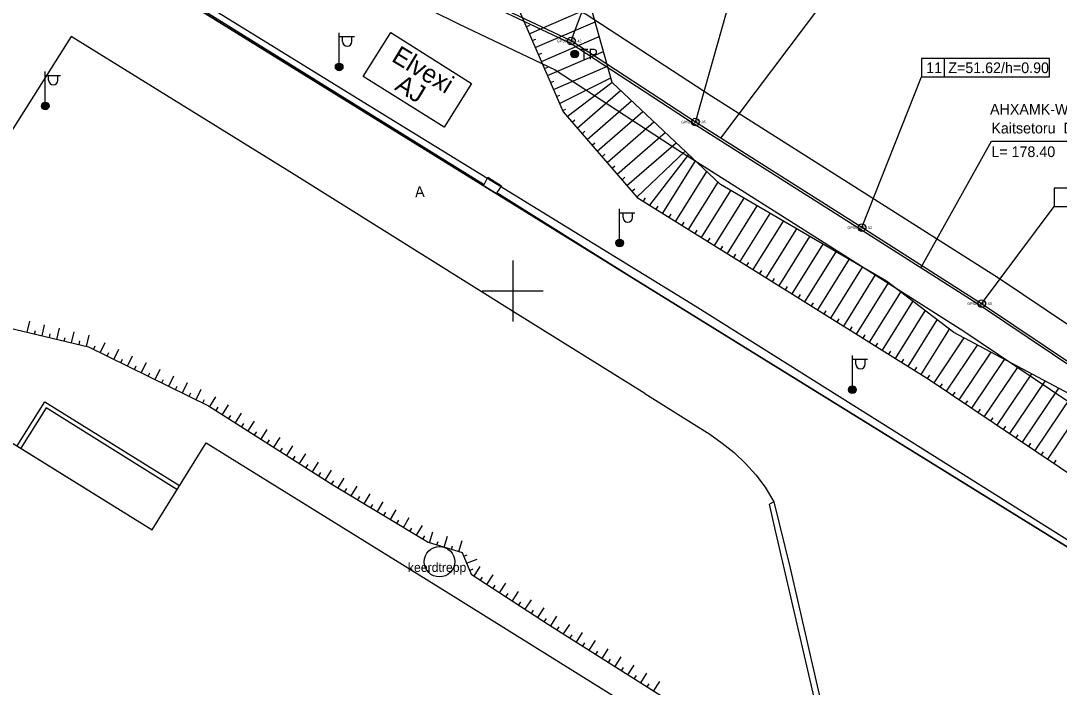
# Model space of a CAD drawing. Extents: x 641649 to 642337, y 6457370 to 6457727.
# Drawn here: x 641767.7 to 641835.9, y 6457574 to 6457617.7 of the extents above; entities that cross this region are included whole.
import ezdxf

# ---------------------------------------------------------------- set-up
doc = ezdxf.new("R2010")
doc.units = 0
for name, color, linetype in [('ABIJOONIS', 7, 'Continuous'), ('AED', 7, 'Continuous'), ('HOONE', 7, 'Continuous'), ('HOONEDET', 7, 'Continuous'), ('KOORDPUNKT', 7, 'Continuous'), ('KPKAABEL', 7, 'Continuous'), ('MOOTKORG-EH2000', 7, 'Continuous'), ('MOOTMPUNKT', 7, 'Continuous'), ('MOOTNR', 7, 'Continuous'), ('MOOTPIIR', 7, 'Continuous'), ('MPKAABEL', 7, 'Continuous'), ('PIIR', 7, 'Continuous'), ('POST', 7, 'Continuous'), ('RELJEEF', 7, 'Continuous'), ('TEE', 7, 'Continuous'), ('VORK', 7, 'Continuous')]:
    doc.layers.add(name, color=color, linetype=linetype)

msp = doc.modelspace()

# ---------------------------------------------------------------- linework, layer by layer
at = {"layer": 'ABIJOONIS'}
msp.add_line((641828.349, 6457614.054), (641828.349, 6457615.254), dxfattribs=at)
for points in [[(641803.847, 6457616.412), (641807.593, 6457626.506), (641815.993, 6457626.506), (641815.993, 6457627.706), (641807.593, 6457627.706), (641807.593, 6457626.506)], [(641812.001, 6457611.083), (641815.454, 6457623.348), (641823.854, 6457623.348), (641823.854, 6457624.548), (641815.454, 6457624.548), (641815.454, 6457623.348)], [(641813.657, 6457610.033), (641820.417, 6457619.009), (641832.561, 6457619.009)], [(641822.928, 6457604.157), (641826.849, 6457614.054), (641835.249, 6457614.054), (641835.249, 6457615.254), (641826.849, 6457615.254), (641826.849, 6457614.054)], [(641826.794, 6457601.511), (641831.427, 6457609.84), (641843.572, 6457609.84)], [(641830.789, 6457599.154), (641835.541, 6457605.547), (641843.941, 6457605.547), (641843.941, 6457606.747), (641835.541, 6457606.747), (641835.541, 6457605.547)]]:
    msp.add_lwpolyline(points, dxfattribs=at)
at = {"layer": 'AED'}
for points in [[(641811.98, 6457599.007), (641791.617, 6457611.508), (641777.681, 6457620.122), (641792.578, 6457644.21)], [(641869.773, 6457562.671), (641811.98, 6457599.007)], [(641817.147, 6457586.142), (641818.223, 6457581.786), (641820.902, 6457570.063), (641818.381, 6457566.11)], [(641818.025, 6457566.332), (641820.498, 6457570.273), (641817.147, 6457584.723), (641816.86, 6457585.991)]]:
    msp.add_lwpolyline(points, dxfattribs=at)
at = {"layer": 'HOONE'}
for p, q in [((641769.378, 6457592.327), (641767.708, 6457589.662)), ((641777.96, 6457586.946), (641769.378, 6457592.327)), ((641765.57, 6457590.988), (641776.326, 6457584.316))]:
    msp.add_line(p, q, dxfattribs=at)
for points in [[(641791.994, 6457616.962), (641797.299, 6457613.623), (641795.496, 6457610.758), (641790.176, 6457614.073), (641791.994, 6457616.962)], [(641736.571, 6457544.205), (641765.483, 6457590.823), (641765.57, 6457590.988), (641776.326, 6457584.316), (641779.866, 6457590.014), (641795.416, 6457580.395), (641809.997, 6457571.306), (641818.283, 6457566.173), (641821.382, 6457564.193)], [(641776.326, 6457584.316), (641779.866, 6457590.014)], [(641779.866, 6457590.014), (641795.416, 6457580.395), (641809.997, 6457571.306)]]:
    msp.add_lwpolyline(points, dxfattribs=at)
at = {"layer": 'HOONEDET'}
for points in [[(641767.465, 6457589.813), (641769.288, 6457592.711)], [(641769.288, 6457592.711), (641778.122, 6457587.208)]]:
    msp.add_lwpolyline(points, dxfattribs=at)
msp.add_circle((641795.194, 6457582.211), 1, dxfattribs=at)
at = {"layer": 'KOORDPUNKT'}
for centre, radius in [((641803.847, 6457616.412), 0.25), ((641803.847, 6457616.412), 0.025), ((641803.847, 6457616.412), 0.0221), ((641803.847, 6457616.412), 0.0191), ((641803.847, 6457616.412), 0.0161), ((641803.847, 6457616.412), 0.0132), ((641803.847, 6457616.412), 0.0102), ((641803.847, 6457616.412), 0.00726), ((641803.847, 6457616.412), 0.0043), ((641812.001, 6457611.083), 0.25), ((641812.001, 6457611.083), 0.025), ((641812.001, 6457611.083), 0.0221), ((641812.001, 6457611.083), 0.0191), ((641812.001, 6457611.083), 0.0161), ((641812.001, 6457611.083), 0.0132), ((641812.001, 6457611.083), 0.0102), ((641812.001, 6457611.083), 0.00726), ((641812.001, 6457611.083), 0.0043), ((641822.928, 6457604.157), 0.25), ((641822.928, 6457604.157), 0.025), ((641822.928, 6457604.157), 0.0221), ((641822.928, 6457604.157), 0.0191), ((641822.928, 6457604.157), 0.0161), ((641822.928, 6457604.157), 0.0132), ((641822.928, 6457604.157), 0.0102), ((641822.928, 6457604.157), 0.00726), ((641822.928, 6457604.157), 0.0043), ((641830.789, 6457599.154), 0.25), ((641830.789, 6457599.154), 0.025), ((641830.789, 6457599.154), 0.0221), ((641830.789, 6457599.154), 0.0191), ((641830.789, 6457599.154), 0.0161), ((641830.789, 6457599.154), 0.0132), ((641830.789, 6457599.154), 0.0102), ((641830.789, 6457599.154), 0.00726), ((641830.789, 6457599.154), 0.0043)]:
    msp.add_circle(centre, radius, dxfattribs=at)
at = {"layer": 'KPKAABEL'}
for points in [[(641873.359, 6457574.881), (641869.948, 6457577.209), (641864.506, 6457579.975), (641859.484, 6457581.602), (641853.131, 6457584.41), (641843.298, 6457590.568), (641830.704, 6457599.022), (641822.844, 6457604.025), (641811.916, 6457610.951), (641803.77, 6457616.274), (641797.356, 6457619.322), (641787.832, 6457624.044), (641778.546, 6457628.861), (641765.64, 6457636.81)], [(641877.592, 6457576.392), (641876.644, 6457574.601), (641875.903, 6457574.08), (641874.965, 6457573.974), (641870.028, 6457577.345), (641864.566, 6457580.121), (641859.54, 6457581.749), (641853.204, 6457584.549), (641843.384, 6457590.7), (641830.789, 6457599.154), (641822.928, 6457604.157), (641812.001, 6457611.083), (641803.847, 6457616.412), (641797.424, 6457619.463), (641787.903, 6457624.184), (641778.624, 6457628.998), (641765.723, 6457636.944)]]:
    msp.add_lwpolyline(points, dxfattribs=at)
at = {"layer": 'MOOTMPUNKT'}
for centre in [(641803.847, 6457616.412), (641812.001, 6457611.083), (641822.928, 6457604.157), (641830.789, 6457599.154)]:
    msp.add_circle(centre, 0.025, dxfattribs=at)
at = {"layer": 'MOOTPIIR'}
for points in [[(641844.472, 6457592.378), (641831.884, 6457600.828), (641824, 6457605.845), (641813.083, 6457612.765), (641804.828, 6457618.16), (641798.298, 6457621.262), (641788.808, 6457625.968), (641779.61, 6457630.739), (641766.773, 6457638.645)], [(641764.589, 6457635.108), (641777.56, 6457627.119), (641786.927, 6457622.26), (641796.482, 6457617.522), (641802.79, 6457614.526), (641810.833, 6457609.269), (641821.772, 6457602.336), (641829.609, 6457597.348), (641842.21, 6457588.89)]]:
    msp.add_lwpolyline(points, dxfattribs=at)
at = {"layer": 'MPKAABEL'}
for points in [[(641873.359, 6457574.881), (641869.948, 6457577.209), (641864.506, 6457579.975), (641859.484, 6457581.602), (641853.131, 6457584.41), (641843.298, 6457590.568), (641830.704, 6457599.022), (641822.844, 6457604.025), (641811.916, 6457610.951), (641803.77, 6457616.274), (641797.356, 6457619.322), (641787.832, 6457624.044), (641778.546, 6457628.861), (641765.64, 6457636.81)], [(641877.592, 6457576.392), (641876.644, 6457574.601), (641875.903, 6457574.08), (641874.965, 6457573.974), (641870.028, 6457577.345), (641864.566, 6457580.121), (641859.54, 6457581.749), (641853.204, 6457584.549), (641843.384, 6457590.7), (641830.789, 6457599.154), (641822.928, 6457604.157), (641812.001, 6457611.083), (641803.847, 6457616.412), (641797.424, 6457619.463), (641787.903, 6457624.184), (641778.624, 6457628.998), (641765.723, 6457636.944)]]:
    msp.add_lwpolyline(points, dxfattribs=at)
at = {"layer": 'PIIR'}
msp.add_lwpolyline([(641649.31, 6457520.03), (641663.44, 6457540.18), (641670.02, 6457549.58), (641689.99, 6457604.4), (641657.77, 6457612.9), (641701.89, 6457709.56), (641740.69, 6457692.03), (641802.91, 6457663.79), (641804.25, 6457663.12), (641777.44, 6457619.71), (641843.02, 6457579.09), (641847.44, 6457582.99), (641874.2, 6457560.75), (641856.6, 6457533.18), (641813.22, 6457461.93), (641807.71, 6457460.65), (641794.25, 6457469.04), (641785.87, 6457467.11), (641778.8, 6457455.84), (641764.23, 6457464.96), (641751.19, 6457473.31), (641744.24, 6457462.13)], close=True, dxfattribs=at)
msp.add_lwpolyline([(642012.45, 6457381.39), (641969.43, 6457405.55), (641972.34, 6457410.31), (641994.99, 6457447.44), (641974.06, 6457478.87), (641950.15, 6457498.54), (641880.13, 6457556.14), (641874.2, 6457560.75), (641847.44, 6457582.99), (641843.02, 6457579.09), (641777.44, 6457619.71), (641804.25, 6457663.12), (641802.91, 6457663.79), (641822.19, 6457699.69), (641827.72, 6457692.77), (641828.32, 6457677.63), (641828.9, 6457662.96), (641829.35, 6457651.57), (641877.42, 6457630), (641889.49, 6457648.53), (641890.12, 6457649.49), (641895.91, 6457658.35), (641985.49, 6457600.2), (641999.14, 6457620.21)], dxfattribs=at)
at = {"layer": 'POST'}
for p, q in [((641788.609, 6457614.958), (641788.609, 6457616.958)), ((641788.609, 6457616.708), (641789.609, 6457616.708)), ((641788.836, 6457616.387), (641788.836, 6457616.708)), ((641789.448, 6457616.387), (641789.448, 6457616.708)), ((641769.309, 6457612.4), (641769.309, 6457614.4)), ((641769.309, 6457614.15), (641770.309, 6457614.15)), ((641769.535, 6457613.829), (641769.535, 6457614.15)), ((641770.148, 6457613.829), (641770.148, 6457614.15)), ((641788.609, 6457614.708), (641788.609, 6457614.708)), ((641769.309, 6457612.15), (641769.309, 6457612.15)), ((641807.023, 6457603.387), (641807.023, 6457605.387)), ((641807.023, 6457605.137), (641808.023, 6457605.137)), ((641807.25, 6457604.816), (641807.25, 6457605.137)), ((641807.862, 6457604.816), (641807.862, 6457605.137)), ((641807.023, 6457603.137), (641807.023, 6457603.137)), ((641822.304, 6457593.762), (641822.304, 6457595.762)), ((641822.304, 6457595.512), (641823.304, 6457595.512)), ((641822.531, 6457595.191), (641822.531, 6457595.512)), ((641823.143, 6457595.191), (641823.143, 6457595.512)), ((641822.304, 6457593.512), (641822.304, 6457593.512))]:
    msp.add_line(p, q, dxfattribs=at)
for centre, radius in [((641804.07, 6457615.556), 0.25), ((641804.07, 6457615.556), 0.225), ((641804.07, 6457615.556), 0.2), ((641804.07, 6457615.556), 0.175), ((641804.07, 6457615.556), 0.15), ((641804.07, 6457615.556), 0.125), ((641804.07, 6457615.556), 0.1), ((641804.07, 6457615.556), 0.075), ((641804.07, 6457615.556), 0.05), ((641804.07, 6457615.556), 0.025), ((641788.609, 6457614.708), 0.25), ((641788.609, 6457614.708), 0.225), ((641788.609, 6457614.708), 0.2), ((641788.609, 6457614.708), 0.175), ((641788.609, 6457614.708), 0.15), ((641788.609, 6457614.708), 0.125), ((641788.609, 6457614.708), 0.1), ((641788.609, 6457614.708), 0.075), ((641788.609, 6457614.708), 0.05), ((641788.609, 6457614.708), 0.025), ((641769.309, 6457612.15), 0.25), ((641769.309, 6457612.15), 0.225), ((641769.309, 6457612.15), 0.2), ((641769.309, 6457612.15), 0.175), ((641769.309, 6457612.15), 0.15), ((641769.309, 6457612.15), 0.125), ((641769.309, 6457612.15), 0.1), ((641769.309, 6457612.15), 0.075), ((641769.309, 6457612.15), 0.05), ((641769.309, 6457612.15), 0.025), ((641807.023, 6457603.137), 0.25), ((641807.023, 6457603.137), 0.225), ((641807.023, 6457603.137), 0.2), ((641807.023, 6457603.137), 0.175), ((641807.023, 6457603.137), 0.15), ((641807.023, 6457603.137), 0.125), ((641807.023, 6457603.137), 0.1), ((641807.023, 6457603.137), 0.075), ((641807.023, 6457603.137), 0.05), ((641807.023, 6457603.137), 0.025), ((641822.305, 6457593.511), 0.25), ((641822.305, 6457593.511), 0.225), ((641822.305, 6457593.511), 0.2), ((641822.305, 6457593.511), 0.175), ((641822.305, 6457593.511), 0.15), ((641822.305, 6457593.511), 0.125), ((641822.305, 6457593.511), 0.1), ((641822.305, 6457593.511), 0.075), ((641822.305, 6457593.511), 0.05), ((641822.305, 6457593.511), 0.025)]:
    msp.add_circle(centre, radius, dxfattribs=at)
for centre in [(641789.142, 6457616.387), (641769.842, 6457613.829), (641807.556, 6457604.816), (641822.837, 6457595.191)]:
    msp.add_arc(centre, 0.306, 180, 0, dxfattribs=at)
at = {"layer": 'RELJEEF'}
for p, q in [((641801.09, 6457616.893), (641805.14, 6457618.643)), ((641801.486, 6457615.975), (641805.411, 6457617.671)), ((641800.891, 6457617.352), (641801.121, 6457617.452)), ((641801.288, 6457616.434), (641801.518, 6457616.534)), ((641801.883, 6457615.057), (641805.682, 6457616.698)), ((641801.685, 6457615.516), (641801.914, 6457615.616)), ((641802.279, 6457614.139), (641805.953, 6457615.726)), ((641802.676, 6457613.221), (641806.224, 6457614.754)), ((641802.081, 6457614.598), (641802.311, 6457614.698)), ((641802.478, 6457613.68), (641802.707, 6457613.78)), ((641803.072, 6457612.303), (641806.436, 6457613.993)), ((641803.574, 6457611.452), (641806.52, 6457613.689)), ((641802.874, 6457612.762), (641803.104, 6457612.861)), ((641804.23, 6457610.696), (641807.075, 6457613.162)), ((641804.885, 6457609.94), (641807.808, 6457612.475)), ((641803.271, 6457611.844), (641803.5, 6457611.943)), ((641805.54, 6457609.185), (641808.541, 6457611.787)), ((641803.902, 6457611.074), (641804.091, 6457611.238)), ((641806.195, 6457608.429), (641809.275, 6457611.099)), ((641804.557, 6457610.318), (641804.746, 6457610.482)), ((641806.85, 6457607.674), (641810.008, 6457610.411)), ((641805.212, 6457609.563), (641805.401, 6457609.726)), ((641807.505, 6457606.918), (641810.741, 6457609.724)), ((641805.867, 6457608.807), (641806.056, 6457608.971)), ((641808.16, 6457606.162), (641811.328, 6457609.173)), ((641809.003, 6457605.627), (641811.561, 6457608.955)), ((641806.522, 6457608.051), (641806.711, 6457608.215)), ((641809.852, 6457605.099), (641811.999, 6457608.544)), ((641807.177, 6457607.296), (641807.366, 6457607.46)), ((641810.701, 6457604.57), (641812.742, 6457607.847)), ((641807.832, 6457606.54), (641808.021, 6457606.704)), ((641811.549, 6457604.041), (641813.486, 6457607.149)), ((641812.398, 6457603.512), (641814.323, 6457606.602)), ((641808.579, 6457605.892), (641808.711, 6457606.104)), ((641813.247, 6457602.983), (641815.187, 6457606.098)), ((641809.427, 6457605.363), (641809.56, 6457605.575)), ((641814.095, 6457602.454), (641816.051, 6457605.593)), ((641810.276, 6457604.834), (641810.408, 6457605.046)), ((641811.125, 6457604.305), (641811.257, 6457604.517)), ((641814.944, 6457601.926), (641816.915, 6457605.088)), ((641815.793, 6457601.397), (641817.778, 6457604.583)), ((641811.974, 6457603.776), (641812.106, 6457603.989)), ((641816.641, 6457600.867), (641818.646, 6457604.077)), ((641812.822, 6457603.248), (641812.955, 6457603.46)), ((641817.49, 6457600.338), (641819.509, 6457603.572)), ((641813.671, 6457602.719), (641813.803, 6457602.931)), ((641818.338, 6457599.808), (641820.373, 6457603.067)), ((641819.186, 6457599.278), (641821.237, 6457602.562)), ((641814.52, 6457602.19), (641814.652, 6457602.402)), ((641815.369, 6457601.661), (641815.501, 6457601.873)), ((641820.034, 6457598.749), (641822.101, 6457602.058)), ((641816.217, 6457601.132), (641816.35, 6457601.344)), ((641820.882, 6457598.219), (641822.964, 6457601.553)), ((641817.065, 6457600.603), (641817.198, 6457600.815)), ((641821.73, 6457597.689), (641823.828, 6457601.048)), ((641822.579, 6457597.159), (641824.681, 6457600.526)), ((641817.914, 6457600.073), (641818.046, 6457600.285)), ((641818.762, 6457599.543), (641818.894, 6457599.755)), ((641823.427, 6457596.63), (641825.48, 6457599.917)), ((641819.61, 6457599.013), (641819.742, 6457599.226)), ((641824.275, 6457596.1), (641826.279, 6457599.309)), ((641820.458, 6457598.484), (641820.591, 6457598.696)), ((641825.123, 6457595.57), (641827.078, 6457598.7)), ((641768.126, 6457597.282), (641768.301, 6457598.011)), ((641769.099, 6457597.049), (641769.273, 6457597.779)), ((641821.306, 6457597.954), (641821.439, 6457598.166)), ((641825.971, 6457595.041), (641827.877, 6457598.091)), ((641768.613, 6457597.165), (641768.671, 6457597.408)), ((641769.585, 6457596.933), (641769.643, 6457597.176)), ((641770.071, 6457596.817), (641770.246, 6457597.546)), ((641771.044, 6457596.584), (641771.218, 6457597.314)), ((641772.017, 6457596.352), (641772.191, 6457597.081)), ((641822.154, 6457597.424), (641822.287, 6457597.636)), ((641823.003, 6457596.895), (641823.135, 6457597.107)), ((641826.819, 6457594.511), (641828.676, 6457597.483)), ((641770.558, 6457596.7), (641770.616, 6457596.944)), ((641771.53, 6457596.468), (641771.588, 6457596.711)), ((641772.476, 6457596.16), (641772.586, 6457596.385)), ((641772.925, 6457595.941), (641773.255, 6457596.614)), ((641823.851, 6457596.365), (641823.983, 6457596.577)), ((641827.661, 6457593.971), (641829.633, 6457596.907)), ((641828.491, 6457593.413), (641830.522, 6457596.436)), ((641773.374, 6457595.721), (641773.484, 6457595.945)), ((641773.823, 6457595.501), (641774.153, 6457596.175)), ((641774.722, 6457595.062), (641775.051, 6457595.735)), ((641824.699, 6457595.835), (641824.831, 6457596.047)), ((641829.321, 6457592.855), (641831.41, 6457595.965)), ((641774.273, 6457595.281), (641774.382, 6457595.506)), ((641775.171, 6457594.842), (641775.281, 6457595.067)), ((641775.62, 6457594.622), (641775.95, 6457595.296)), ((641825.547, 6457595.305), (641825.68, 6457595.517)), ((641826.395, 6457594.776), (641826.528, 6457594.988)), ((641830.151, 6457592.298), (641832.298, 6457595.494)), ((641830.981, 6457591.74), (641833.186, 6457595.023)), ((641776.069, 6457594.403), (641776.179, 6457594.627)), ((641776.518, 6457594.183), (641776.848, 6457594.856)), ((641777.416, 6457593.743), (641777.746, 6457594.417)), ((641827.243, 6457594.246), (641827.376, 6457594.458)), ((641831.811, 6457591.183), (641834.075, 6457594.552)), ((641776.967, 6457593.963), (641777.077, 6457594.188)), ((641777.866, 6457593.524), (641777.975, 6457593.748)), ((641778.315, 6457593.304), (641778.644, 6457593.978)), ((641828.076, 6457593.692), (641828.215, 6457593.899)), ((641832.641, 6457590.625), (641834.963, 6457594.081)), ((641833.472, 6457590.067), (641835.851, 6457593.61)), ((641778.764, 6457593.084), (641778.874, 6457593.309)), ((641779.213, 6457592.864), (641779.543, 6457593.538)), ((641780.107, 6457592.417), (641780.509, 6457593.05)), ((641828.906, 6457593.134), (641829.045, 6457593.342)), ((641834.302, 6457589.51), (641836.74, 6457593.139)), ((641779.662, 6457592.645), (641779.772, 6457592.869)), ((641780.529, 6457592.149), (641780.663, 6457592.36)), ((641780.951, 6457591.88), (641781.353, 6457592.513)), ((641829.736, 6457592.577), (641829.875, 6457592.784)), ((641835.132, 6457588.952), (641837.628, 6457592.668)), ((641781.373, 6457591.612), (641781.507, 6457591.823)), ((641781.794, 6457591.344), (641782.197, 6457591.977)), ((641830.566, 6457592.019), (641830.706, 6457592.227)), ((641831.396, 6457591.461), (641831.536, 6457591.669)), ((641782.216, 6457591.076), (641782.351, 6457591.287)), ((641782.638, 6457590.807), (641783.041, 6457591.44)), ((641783.482, 6457590.271), (641783.885, 6457590.903)), ((641832.226, 6457590.904), (641832.366, 6457591.111)), ((641783.06, 6457590.539), (641783.194, 6457590.75)), ((641783.904, 6457590.002), (641784.038, 6457590.213)), ((641784.326, 6457589.734), (641784.728, 6457590.367)), ((641833.057, 6457590.346), (641833.196, 6457590.554)), ((641784.748, 6457589.466), (641784.882, 6457589.677)), ((641785.17, 6457589.197), (641785.572, 6457589.83)), ((641833.887, 6457589.789), (641834.026, 6457589.996)), ((641785.592, 6457588.929), (641785.726, 6457589.14)), ((641786.014, 6457588.661), (641786.416, 6457589.294)), ((641834.717, 6457589.231), (641834.856, 6457589.439)), ((641835.547, 6457588.674), (641835.686, 6457588.881)), ((641786.435, 6457588.392), (641786.57, 6457588.603)), ((641786.857, 6457588.124), (641787.26, 6457588.757)), ((641787.701, 6457587.587), (641788.104, 6457588.22)), ((641787.279, 6457587.856), (641787.413, 6457588.067)), ((641788.123, 6457587.319), (641788.257, 6457587.53)), ((641788.55, 6457587.058), (641788.938, 6457587.7)), ((641788.977, 6457586.799), (641789.107, 6457587.013)), ((641789.405, 6457586.54), (641789.794, 6457587.181)), ((641789.832, 6457586.281), (641789.962, 6457586.495)), ((641790.26, 6457586.022), (641790.649, 6457586.663)), ((641791.115, 6457585.503), (641791.504, 6457586.145)), ((641790.688, 6457585.762), (641790.817, 6457585.976)), ((641791.543, 6457585.244), (641791.672, 6457585.458)), ((641791.97, 6457584.985), (641792.359, 6457585.626)), ((641792.398, 6457584.726), (641792.527, 6457584.939)), ((641792.825, 6457584.466), (641793.214, 6457585.108)), ((641793.253, 6457584.207), (641793.383, 6457584.421)), ((641793.681, 6457583.948), (641794.069, 6457584.589)), ((641794.547, 6457583.455), (641794.762, 6457584.174)), ((641794.108, 6457583.689), (641794.238, 6457583.903)), ((641795.026, 6457583.312), (641795.098, 6457583.551)), ((641795.505, 6457583.168), (641795.72, 6457583.887)), ((641796.463, 6457582.882), (641796.678, 6457583.6)), ((641795.984, 6457583.025), (641796.056, 6457583.265)), ((641796.789, 6457582.569), (641797.02, 6457582.664)), ((641796.979, 6457582.107), (641797.673, 6457582.391)), ((641797.168, 6457581.644), (641797.4, 6457581.739)), ((641797.464, 6457581.269), (641797.873, 6457581.898)), ((641798.303, 6457580.725), (641798.711, 6457581.353)), ((641797.884, 6457580.997), (641798.02, 6457581.207)), ((641798.722, 6457580.452), (641798.858, 6457580.662)), ((641799.141, 6457580.18), (641799.55, 6457580.809)), ((641799.561, 6457579.907), (641799.697, 6457580.117)), ((641799.98, 6457579.635), (641800.389, 6457580.264)), ((641800.399, 6457579.362), (641800.535, 6457579.572)), ((641800.818, 6457579.09), (641801.227, 6457579.719)), ((641801.238, 6457578.818), (641801.374, 6457579.027)), ((641801.657, 6457578.545), (641802.066, 6457579.174)), ((641802.497, 6457578.002), (641802.898, 6457578.635)), ((641802.076, 6457578.273), (641802.212, 6457578.482)), ((641802.919, 6457577.734), (641803.053, 6457577.945)), ((641803.341, 6457577.467), (641803.743, 6457578.1)), ((641803.763, 6457577.199), (641803.897, 6457577.41)), ((641804.186, 6457576.931), (641804.587, 6457577.565)), ((641804.608, 6457576.663), (641804.742, 6457576.875)), ((641805.03, 6457576.396), (641805.432, 6457577.029)), ((641805.453, 6457576.128), (641805.586, 6457576.339)), ((641805.875, 6457575.86), (641806.276, 6457576.494)), ((641806.719, 6457575.325), (641807.121, 6457575.958)), ((641806.297, 6457575.593), (641806.431, 6457575.804)), ((641807.142, 6457575.057), (641807.276, 6457575.268)), ((641807.564, 6457574.789), (641807.966, 6457575.423)), ((641807.986, 6457574.522), (641808.12, 6457574.733)), ((641808.409, 6457574.254), (641808.81, 6457574.887)), ((641808.831, 6457573.986), (641808.965, 6457574.197)), ((641809.253, 6457573.719), (641809.655, 6457574.352))]:
    msp.add_line(p, q, dxfattribs=at)
for points in [[(641795.312, 6457642.834), (641790.912, 6457635.885), (641790.825, 6457635.652), (641790.876, 6457635.357), (641791.072, 6457635.134), (641798.742, 6457630.338), (641797.78, 6457626.185), (641800.005, 6457619.405), (641803.307, 6457611.76), (641808.178, 6457606.142), (641816.159, 6457601.169), (641827.349, 6457594.18), (641837.282, 6457587.508), (641843.473, 6457581.269)], [(641876.516, 6457562.459), (641876.501, 6457562.578), (641876.349, 6457567.602), (641874.014, 6457571.37), (641863.609, 6457579.169), (641850.278, 6457585.331), (641839.01, 6457591.935), (641828.968, 6457597.26), (641824.545, 6457600.629), (641813.649, 6457606.996), (641806.523, 6457613.68), (641803.32, 6457625.178), (641802.506, 6457631.739), (641802.254, 6457632.208), (641801.925, 6457632.581), (641798.662, 6457634.211), (641794.608, 6457636.871), (641794.306, 6457637.994), (641795.509, 6457641.216), (641795.312, 6457642.834)], [(641762.027, 6457593.021), (641764.451, 6457596.515), (641765.651, 6457597.368), (641766.917, 6457597.571), (641772.15, 6457596.32), (641780.039, 6457592.46), (641788.197, 6457587.272), (641794.442, 6457583.487), (641796.688, 6457582.814), (641797.27, 6457581.396), (641802.343, 6457578.099), (641810.731, 6457572.781), (641811.282, 6457572.017), (641811.317, 6457571.304), (641811.026, 6457570.668)]]:
    msp.add_lwpolyline(points, dxfattribs=at)
at = {"layer": 'TEE'}
for points in [[(641766.873, 6457626.361), (641779.154, 6457618.761), (641798.136, 6457606.978), (641798.371, 6457607.46), (641799.263, 6457606.907), (641798.956, 6457606.462), (641810.23, 6457599.4), (641843.02, 6457579.09)], [(641771.016, 6457616.711), (641766.976, 6457610.298)], [(641808.668, 6457593.264), (641800.16, 6457598.569), (641785.654, 6457607.634), (641771.016, 6457616.711)], [(641808.668, 6457593.264), (641812.941, 6457590.585), (641813.759, 6457589.997), (641814.539, 6457589.377), (641815.281, 6457588.654), (641815.955, 6457587.917), (641816.587, 6457587.101), (641817.147, 6457586.142), (641816.86, 6457585.991)]]:
    msp.add_lwpolyline(points, dxfattribs=at)
at = {"layer": 'VORK'}
for p, q in [((641800, 6457602), (641800, 6457598)), ((641798, 6457600), (641802, 6457600))]:
    msp.add_line(p, q, dxfattribs=at)

# ---------------------------------------------------------------- texts
at = {"layer": 'ABIJOONIS'}
for s, p in [('11', (641827.149, 6457614.304)), ('Z=51.62/h=0.90', (641828.599, 6457614.304)), ('Kaitsetoru  D=160 PL 750N', (641831.427, 6457610.34)), ('L= 178.40', (641831.427, 6457608.79))]:
    msp.add_text(s, height=0.7, dxfattribs=at).set_placement(p)
at = {"layer": 'HOONE'}
for s, p in [('Elvexi ', (641791.98, 6457615.129)), ('AJ', (641792.19, 6457613.249))]:
    msp.add_text(s, height=1.2, rotation=328.83343, dxfattribs=at).set_placement(p)
at = {"layer": 'HOONEDET'}
msp.add_text('keerdtrepp', height=0.6, dxfattribs=at).set_placement((641793.121, 6457581.542))
at = {"layer": 'KPKAABEL'}
msp.add_text('AHXAMK-W 3x240/35 24kV', height=0.7, dxfattribs=at).set_placement((641831.34, 6457611.578))
at = {"layer": 'MOOTKORG-EH2000'}
for s, p in [(' 53.42', (641803.847, 6457616.324)), (' 52.85', (641812.001, 6457610.995)), (' 52.52', (641822.928, 6457604.07)), (' 52.60', (641830.789, 6457599.066))]:
    msp.add_text(s, height=0.175, dxfattribs=at).set_placement(p)
at = {"layer": 'MOOTNR'}
for s, p in [('GPS0015 ', (641802.902, 6457616.324)), ('GPS0016 ', (641811.056, 6457610.995)), ('GPS0017 ', (641821.983, 6457604.07)), ('GPS0018 ', (641829.845, 6457599.066))]:
    msp.add_text(s, height=0.175, dxfattribs=at).set_placement(p)
at = {"layer": 'POST'}
msp.add_text('TP', height=0.7, dxfattribs=at).set_placement((641804.396, 6457615.203))
at = {"layer": 'TEE'}
msp.add_text('A', height=0.7, rotation=2.52787, dxfattribs=at).set_placement((641793.603, 6457606.149))

doc.saveas('drawing.dxf')
